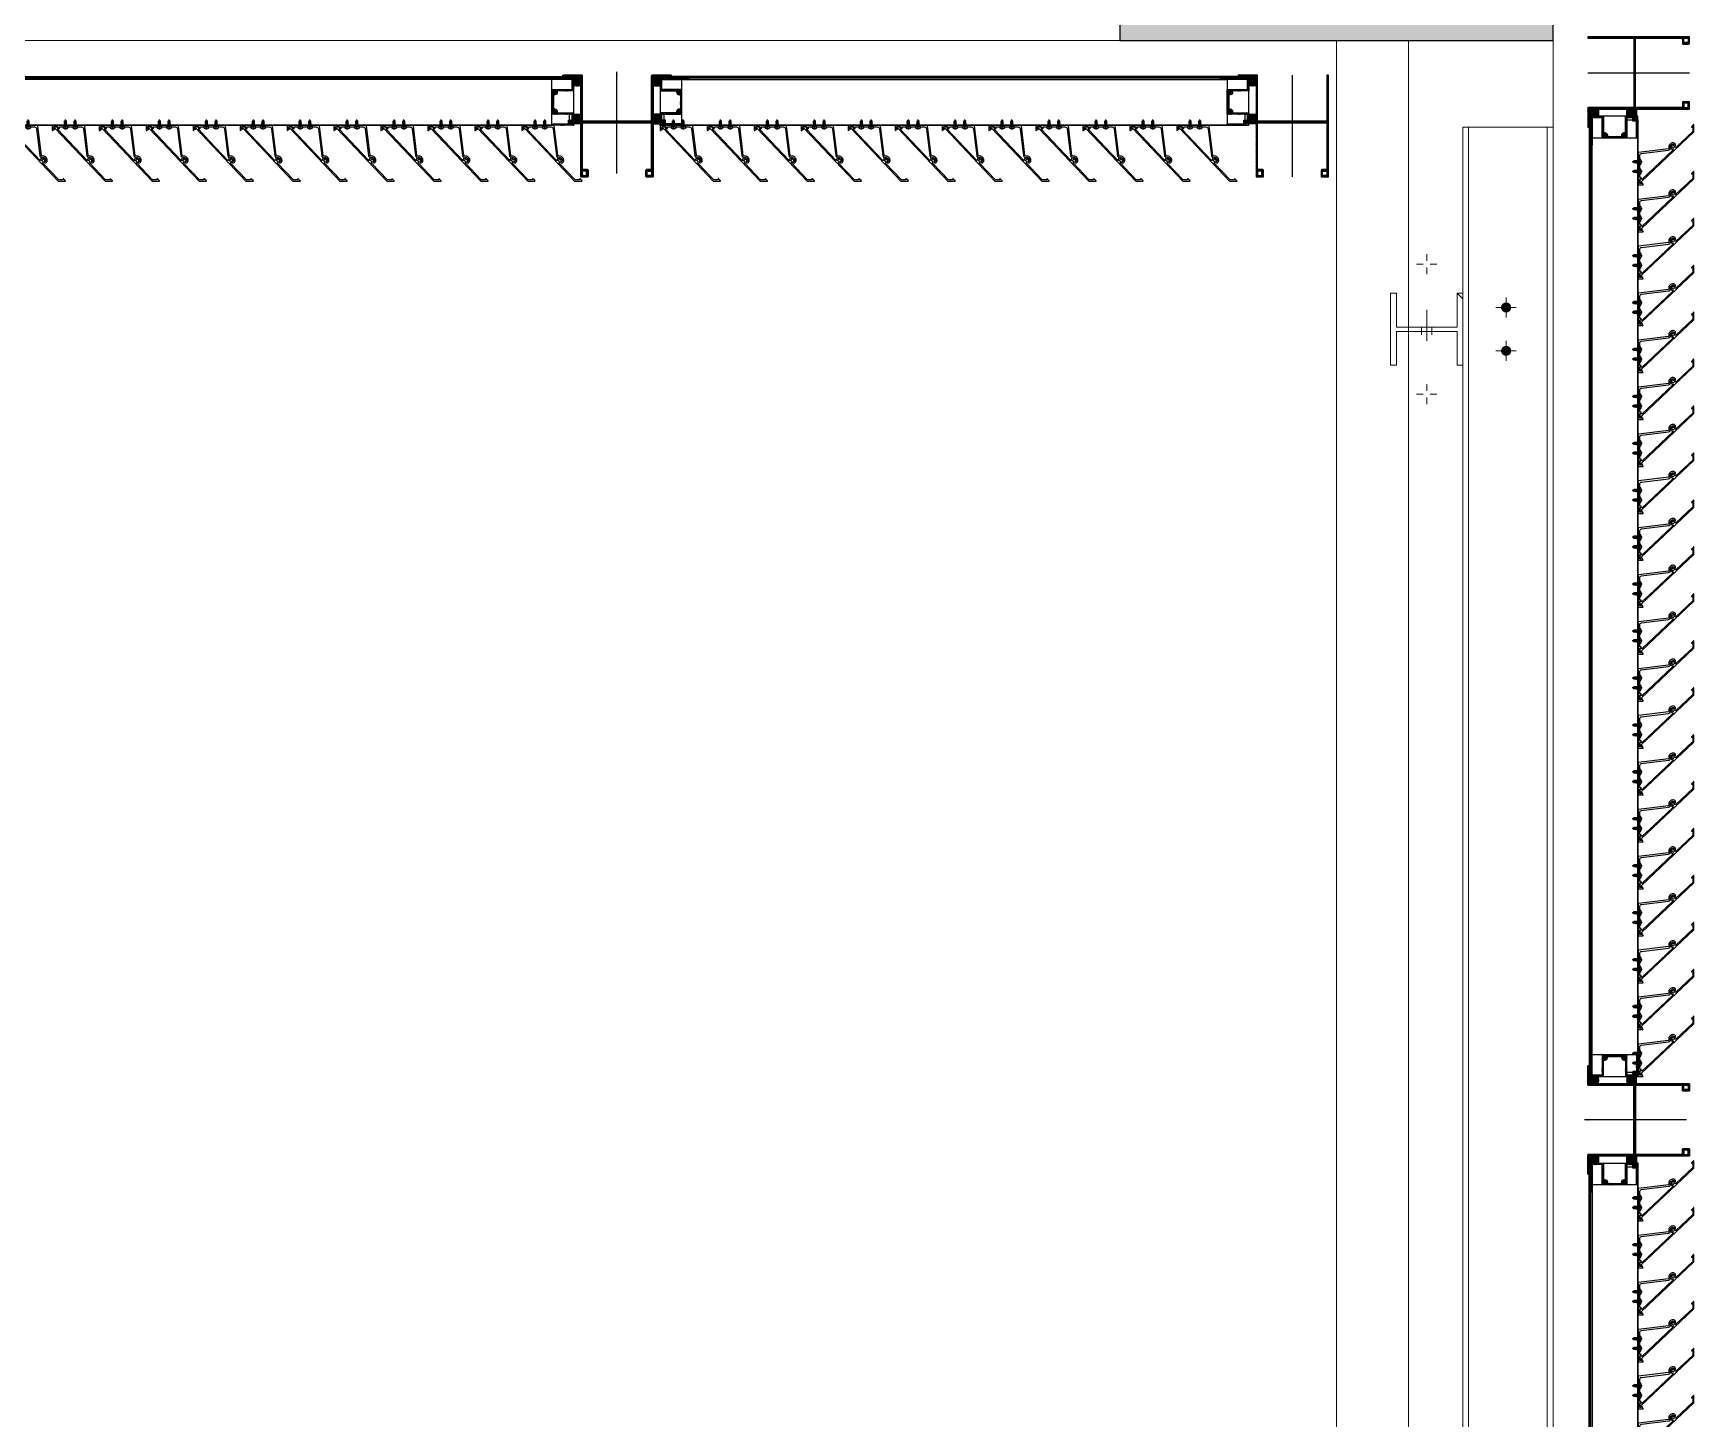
# Model space of a CAD drawing. Header units: millimetres. Extents: x -153298 to 620751, y -313239 to 250031.
# Drawn here: x 56379 to 58678, y 169721 to 171640 of the extents above; entities that cross this region are included whole.
import ezdxf

# ---------------------------------------------------------------- set-up
doc = ezdxf.new("R2010")
doc.units = ezdxf.units.MM
for name, pattern in [('CENTER', [2, 1.25, -0.25, 0.25, -0.25]), ('XKITLINE00', [0]), ('XKITLINE02', [4, 2, -2])]:
    doc.linetypes.add(name, pattern=pattern)
for name, color, linetype in [('000 - CONCRETE_COL_HATCH_', 251, 'Continuous'), ('000 - EXISTING_COLUMN_CUT_COLOR_5', 5, 'Continuous'), ('000 - EXISTING_CONCRETE_MAIN_COLOR_1', 1, 'Continuous'), ('000 - EXISTING_STEEL-STRUCTURE_MAIN_COLOR_1', 1, 'Continuous'), ('000 - EXISTING_STEEL-STRUCTURE_MAIN_COLOR_2', 2, 'Continuous'), ('010 - ASPG_ACCESSORIES_MAIN_COLOR_1', 1, 'Continuous'), ('010 - ASPG_EXTR_MAIN_COLOR_2', 2, 'Continuous'), ('010 - ASPG_FASTERN_MAIN_COLOR_1', 1, 'Continuous'), ('010 - ASPG_FASTERN_SUB_COLOR_1', 2, 'Continuous'), ('010 - ASPG_FASTERN_SYMBOL_', 251, 'Continuous'), ('010 - ASPG_FRAMING_CUT_COLOR_4', 4, 'Continuous'), ('010 - ASPG_FRAMING_DEF_SUB', 250, 'Continuous'), ('010 - ASPG_FRAMING_HATCH_', 251, 'Continuous'), ('010 - ASPG_FRAMING_MAIN_COLOR_2', 2, 'Continuous'), ('010 - ASPG_FRAMING_SUB_COLOR_2', 2, 'Continuous'), ('010 - ASPG_FRAMING_WIPEOUT_', 250, 'Continuous'), ('BOLT & SCREW', 251, 'Continuous')]:
    doc.layers.add(name, color=color, linetype=linetype)
doc.layers.add('010 - ASPG_EXTR_DEF_SUB', color=250, linetype='Continuous', plot=False)
doc.layers.add('010 - ASPG_FASTERN_DEF_SUB', color=250, linetype='Continuous', plot=False)
for name, color, linetype, lineweight in [('12-GRID', 1, 'CENTER', 13), ('Part', 2, 'Continuous', 0), ('SCREW', 8, 'Continuous', 5)]:
    doc.layers.add(name, color=color, linetype=linetype, lineweight=lineweight)
pattern_1 = [(270, (1257419.24324, -520041.6224), (0.65495992507, -1.1344238721), [0.7562825814, -1.5125651628]), (30, (1257419.24324, -520041.6224), (0.65495992936, 1.1344238696), [0.7562825814, -1.5125651628]), (330, (1257419.24324, -520041.6224), (1.30991985442, -2.48e-09), [-1.5125651628, 0.7562825814])]
pattern_2 = [(315, (1257419.4929, -520021.6224), (1.3369313545, 1.3369313545), []), (45, (1257419.4929, -520021.6224), (-1.3369313545, 1.3369313545), [])]
pattern_3 = [(270, (1257419.4425, -520043.9224), (0.65495992507, -1.1344238721), [0.7562825814, -1.5125651628]), (30, (1257419.4425, -520043.9224), (0.65495992936, 1.1344238696), [0.7562825814, -1.5125651628]), (330, (1257419.4425, -520043.9224), (1.30991985442, -2.48e-09), [-1.5125651628, 0.7562825814])]
pattern_4 = [(315, (1257419.1929, -520023.9224), (1.3369313545, 1.3369313545), []), (45, (1257419.1929, -520023.9224), (-1.3369313545, 1.3369313545), [])]

# ---------------------------------------------------------------- blocks, each defined once
blk = doc.blocks.new('*A202201')
at = {"layer": '000 - EXISTING_STEEL-STRUCTURE_MAIN_COLOR_1', "linetype": 'XKITLINE00', "lineweight": 0}
for p in [(659.5984, 160.276537), (659.5344, 160.340537)]:
    blk.add_line(p, (659.5344, 160.340537), dxfattribs=at)
blk = doc.blocks.new('*A21002030')
at = {"layer": '000 - EXISTING_STEEL-STRUCTURE_MAIN_COLOR_2', "linetype": 'XKITLINE00', "lineweight": 0}
for p, q in [((660.5984, 162.180537), (659.5984, 162.180537)), ((659.5984, 162.180537), (659.5984, 160.340537)), ((659.6624, 140.340539), (659.6624, 162.180537)), ((660.5344, 140.340539), (660.5344, 162.180537)), ((660.5984, 140.340539), (660.5984, 162.180537)), ((659.5984, 142.980531), (659.5984, 159.540537)), ((659.5984, 140.340539), (659.5984, 142.180531)), ((659.5984, 140.340539), (660.5984, 140.340539))]:
    blk.add_line(p, q, dxfattribs=at)
blk = doc.blocks.new('*A21022032')
at = {"layer": '000 - EXISTING_STEEL-STRUCTURE_MAIN_COLOR_1', "linetype": 'XKITLINE00', "lineweight": 0}
for p, q in [((658.8624, 160.340537), (658.7984, 160.340537)), ((658.7984, 160.340537), (658.7984, 159.540537)), ((658.8624, 159.964537), (658.8624, 160.340537)), ((659.5984, 160.340537), (659.5344, 160.340537)), ((659.5344, 160.340537), (659.5344, 159.964537)), ((659.5984, 159.540537), (659.5984, 160.340537)), ((659.5344, 159.964537), (658.8624, 159.964537)), ((658.8624, 159.540537), (658.8624, 159.916537)), ((658.8624, 159.916537), (659.5344, 159.916537)), ((659.5344, 159.916537), (659.5344, 159.540537)), ((658.7984, 159.540537), (658.8624, 159.540537)), ((659.5344, 159.540537), (659.5984, 159.540537))]:
    blk.add_line(p, q, dxfattribs=at)
blk = doc.blocks.new('*A21122042')
at = {"layer": 'Part', "linetype": 'XKITLINE00', "lineweight": 0}
blk.add_line((657.598427, 140.179979), (657.598427, 163.139977), dxfattribs=at)
blk = doc.blocks.new('*A21342054')
at = {"layer": '000 - EXISTING_CONCRETE_MAIN_COLOR_1', "linetype": 'XKITLINE00', "lineweight": 0}
for p, q in [((617.608003, 163.139977), (655.198427, 163.139977)), ((658.398427, 140.179979), (658.398427, 163.139977)), ((659.998427, 162.180537), (659.998427, 163.139977))]:
    blk.add_line(p, q, dxfattribs=at)
blk = doc.blocks.new('*A21362056')
at = {"layer": '000 - EXISTING_CONCRETE_MAIN_COLOR_1', "linetype": 'XKITLINE00', "lineweight": 0}
blk.add_line((657.598427, 140.179978), (657.598427, 163.139977), dxfattribs=at)
blk = doc.blocks.new('*A21772097')
at = {"layer": '000 - EXISTING_STEEL-STRUCTURE_MAIN_COLOR_1', "linetype": 'XKITLINE00', "lineweight": 0}
for p, q in [((659.1984, 160.772537), (659.1984, 160.697945)), ((659.0864, 160.660537), (659.160992, 160.660537)), ((659.1984, 160.548537), (659.1984, 160.623129)), ((659.3104, 160.660537), (659.235808, 160.660537)), ((659.1984, 159.332537), (659.1984, 159.257945)), ((659.0864, 159.220537), (659.160992, 159.220537)), ((659.1984, 159.108537), (659.1984, 159.183129)), ((659.3104, 159.220537), (659.235808, 159.220537))]:
    blk.add_line(p, q, dxfattribs=at)
blk = doc.blocks.new('*A21782098')
at = {"layer": '000 - EXISTING_STEEL-STRUCTURE_MAIN_COLOR_1'}
for points in [[(660.089, 160.235), (660.1, 160.232), (660.11, 160.227), (660.118, 160.22), (660.125, 160.212), (660.13, 160.202), (660.133, 160.191), (660.134, 160.181), (660.133, 160.17), (660.13, 160.159), (660.125, 160.149), (660.118, 160.141), (660.11, 160.134), (660.1, 160.129), (660.089, 160.126), (660.078, 160.125), (660.067, 160.126), (660.057, 160.129), (660.047, 160.134), (660.039, 160.141), (660.032, 160.149), (660.027, 160.159), (660.023, 160.17), (660.022, 160.181), (660.023, 160.191), (660.027, 160.202), (660.032, 160.212), (660.039, 160.22), (660.047, 160.227), (660.057, 160.232), (660.067, 160.235), (660.078, 160.237)], [(660.089, 159.755), (660.1, 159.752), (660.11, 159.747), (660.118, 159.74), (660.125, 159.732), (660.13, 159.722), (660.133, 159.711), (660.134, 159.701), (660.133, 159.69), (660.13, 159.679), (660.125, 159.669), (660.118, 159.661), (660.11, 159.654), (660.1, 159.649), (660.089, 159.646), (660.078, 159.645), (660.067, 159.646), (660.057, 159.649), (660.047, 159.654), (660.039, 159.661), (660.032, 159.669), (660.027, 159.679), (660.023, 159.69), (660.022, 159.701), (660.023, 159.711), (660.027, 159.722), (660.032, 159.732), (660.039, 159.74), (660.047, 159.747), (660.057, 159.752), (660.067, 159.755), (660.078, 159.757)]]:
    blk.add_hatch(color=256, dxfattribs=at).paths.add_polyline_path(points, flags=17)
at = {"layer": '000 - EXISTING_STEEL-STRUCTURE_MAIN_COLOR_1', "linetype": 'XKITLINE00', "lineweight": 0}
for p, q in [((660.078, 160.293), (660.078, 160.069)), ((659.966, 160.181), (660.19, 160.181)), ((659.966, 159.701), (660.19, 159.701)), ((660.078, 159.813), (660.078, 159.589))]:
    blk.add_line(p, q, dxfattribs=at)
blk = doc.blocks.new('*A21792099')
at = {"layer": '000 - EXISTING_STEEL-STRUCTURE_MAIN_COLOR_1', "linetype": 'XKITLINE02', "lineweight": 0}
for p, q in [((659.198373, 159.813177), (659.198373, 160.156537)), ((659.142373, 159.916537), (659.142373, 159.964537)), ((659.142373, 159.876537), (659.142373, 159.916537)), ((659.254373, 159.916537), (659.254373, 159.964537)), ((659.254373, 159.876537), (659.254373, 159.916537))]:
    blk.add_line(p, q, dxfattribs=at)
blk = doc.blocks.new('*A25222442')
at = {"layer": '000 - EXISTING_STEEL-STRUCTURE_MAIN_COLOR_1', "linetype": 'XKITLINE00', "lineweight": 0}
for p, q in [((659.1984, 160.772537), (659.1984, 160.697945)), ((659.0864, 160.660537), (659.160992, 160.660537)), ((659.1984, 160.548537), (659.1984, 160.623129)), ((659.3104, 160.660537), (659.235808, 160.660537)), ((659.1984, 159.332537), (659.1984, 159.257945)), ((659.0864, 159.220537), (659.160992, 159.220537)), ((659.1984, 159.108537), (659.1984, 159.183129)), ((659.3104, 159.220537), (659.235808, 159.220537))]:
    blk.add_line(p, q, dxfattribs=at)
blk = doc.blocks.new('*A25232443')
at = {"layer": '000 - EXISTING_STEEL-STRUCTURE_MAIN_COLOR_1', "linetype": 'XKITLINE00', "lineweight": 0}
for p, q in [((660.0784, 160.292537), (660.0784, 160.217945)), ((659.9664, 160.180537), (660.040992, 160.180537)), ((660.0784, 160.068537), (660.0784, 160.143129)), ((660.1904, 160.180537), (660.115808, 160.180537)), ((659.9664, 159.700537), (660.040992, 159.700537)), ((660.0784, 159.812537), (660.0784, 159.737945)), ((660.0784, 159.588537), (660.0784, 159.663129)), ((660.1904, 159.700537), (660.115808, 159.700537))]:
    blk.add_line(p, q, dxfattribs=at)
blk = doc.blocks.new('*A25242444')
at = {"layer": '000 - EXISTING_STEEL-STRUCTURE_MAIN_COLOR_1', "linetype": 'XKITLINE02', "lineweight": 0}
for p, q in [((659.198426, 159.813177), (659.198426, 160.156537)), ((659.142426, 159.916537), (659.142426, 159.964537)), ((659.142426, 159.876537), (659.142426, 159.916537)), ((659.254426, 159.916537), (659.254426, 159.964537)), ((659.254426, 159.876537), (659.254426, 159.916537))]:
    blk.add_line(p, q, dxfattribs=at)
blk = doc.blocks.new('*U4813')
at = {"layer": '000 - CONCRETE_COL_HATCH_'}
h = blk.add_hatch(dxfattribs=at)
h.set_pattern_fill('AR-CONC', color=256, scale=0.5)
h.set_pattern_definition([(50, (-3e-21, 3e-21), (3.5863, -0.31376), [0.375, -4.125]), (355, (-3e-21, 3e-21), (-0.693757, 3.76096), [0.3, -3.3]), (100.4514, (0.299, -0.026), (2.892544, 3.4472), [0.3187, -3.50571]), (46.1842, (-3e-21, 1), (5.336207, -0.827596), [0.5625, -6.1875]), (96.6356, (0.4447, 0.931), (4.67331, 4.87059), [0.47805, -5.25857]), (351.1842, (-3e-21, 1), (4.67331, 4.87059), [0.45, -4.95]), (21, (0.5, 0.75), (2.984535, -2.013094), [0.375, -4.125]), (326, (0.5, 0.75), (1.216577, 3.62575), [0.3, -3.3]), (71.4514, (0.7487, 0.5822), (4.201112, 1.612656), [0.3187, -3.50571]), (37.5, (-3e-21, 3e-21), (0.0607993, 1.6644693), [0, -3.26, 0, -3.35, 0, -3.3125]), (7.5, (-3e-21, 3e-21), (1.315348, 1.972059), [0, -1.91, 0, -3.185, 0, -1.2625]), (327.5, (-1.115, 3e-21), (2.669112, -0.1127744), [0, -1.25, 0, -3.9, 0, -5.175]), (317.5, (-1.615, 3e-21), (2.915931, 0.500525), [0, -1.625, 0, -2.59, 0, -3.675])])
h.paths.add_polyline_path([(-300, -150), (300, -150), (300, 150), (-300, 150)])
blk.add_point((0, 0))
at = {"layer": '000 - EXISTING_COLUMN_CUT_COLOR_5'}
blk.add_lwpolyline([(-300, -150), (300, -150), (300, 150), (-300, 150)], close=True, dxfattribs=at)
blk = doc.blocks.new('W-1-PP19-ST-ENT1-1_20260610-023014_UPPF_ST')
at = {"color": 6}
blk.add_blockref('*U4813', (25950, 3978), dxfattribs=at)
at = {"lineweight": 0, "xscale": 125, "yscale": 125, "zscale": 125}
blk.add_blockref('*A21122042', (-56249.8, -16564.5), dxfattribs=at)
at = {"layer": '000 - EXISTING_CONCRETE_MAIN_COLOR_1', "lineweight": 0, "xscale": 125, "yscale": 125, "zscale": 125}
for name in ['*A21342054', '*A21362056']:
    blk.add_blockref(name, (-56249.8, -16564.5), dxfattribs=at)
at = {"layer": '000 - EXISTING_STEEL-STRUCTURE_MAIN_COLOR_1', "lineweight": 0, "xscale": 125, "yscale": 125, "zscale": 125}
for name in ['*A21772097', '*A25222442', '*A21022032', '*A202201', '*A21782098', '*A25232443', '*A21792099', '*A25242444']:
    blk.add_blockref(name, (-56324.8, -16564.5), dxfattribs=at)
at = {"layer": '000 - EXISTING_STEEL-STRUCTURE_MAIN_COLOR_2', "lineweight": 0, "xscale": 125, "yscale": 125, "zscale": 125}
blk.add_blockref('*A21002030', (-56324.8, -16564.5), dxfattribs=at)
blk = doc.blocks.new('*U6143')
at = {"layer": '12-GRID', "color": 8, "linetype": 'CENTER'}
for p, q in [((0, -6.2), (0, 2.2)), ((-4.2, -2), (4.2, -2))]:
    blk.add_line(p, q, dxfattribs=at)
at = {"layer": 'BOLT & SCREW'}
for p, q in [((-0.6, -1.8), (-1.8, -1.6)), ((-0.6, -2.2), (-1.8, -2.4)), ((-0.5, -1.8), (-0.9, -1.6)), ((-0.5, -2.2), (-0.9, -2.4)), ((-0.2, -1.4), (-0.4, -0.2)), ((-0.2, -1.5), (-0.4, -1.1)), ((-0.2, -2.5), (-0.4, -2.9)), ((-0.2, -2.6), (-0.4, -3.8)), ((0.2, -1.4), (0.4, -0.2)), ((0.2, -1.5), (0.4, -1.1)), ((0.4, -2.9), (0.2, -2.5)), ((0.2, -2.6), (0.4, -3.8)), ((0.5, -1.8), (0.9, -1.6)), ((0.5, -2.2), (0.9, -2.4)), ((0.6, -1.8), (1.8, -1.6)), ((0.6, -2.2), (1.8, -2.4))]:
    blk.add_line(p, q, dxfattribs=at)
for points in [[(-1.8, -1.6), (-0.9, -1.6, 0.414214), (-0.4, -1.1), (-0.4, -0.2), (0.4, -0.2), (0.4, -1.1, 0.414214), (0.9, -1.6), (1.8, -1.6), (1.8, -2.4), (0.9, -2.4, 0.414214), (0.4, -2.9), (0.4, -3.8), (-0.4, -3.8), (-0.4, -2.9, 0.414214), (-0.9, -2.4), (-1.8, -2.4)], [(0.2, -2.5, -0.414214), (0.5, -2.2), (0.6, -2.2), (0.6, -1.8), (0.5, -1.8, -0.414214), (0.2, -1.5), (0.2, -1.4), (-0.2, -1.4), (-0.2, -1.5, -0.414214), (-0.5, -1.8), (-0.6, -1.8), (-0.6, -2.2), (-0.5, -2.2, -0.414214), (-0.2, -2.5), (-0.2, -2.6), (0.2, -2.6)]]:
    blk.add_lwpolyline(points, format="xyb", close=True, dxfattribs=at)
blk.add_circle((0, -2), 3.5, dxfattribs=at)
blk = doc.blocks.new('000_ASPG_TYP_FILES_20260218-010703_FRAME_EXTR_')
at = {"layer": '010 - ASPG_FRAMING_HATCH_'}
h = blk.add_hatch(dxfattribs=at)
h.set_pattern_fill('ANSI32', color=256, scale=0.1, angle=180)
edge = h.paths.add_edge_path()
edge.add_line((2, 16), (2, 2))
edge.add_line((2, 2), (39.7, 2))
edge.add_arc((39.7, 1.7), 0.3, 0, 90, ccw=False)
edge.add_line((40, 1.7), (40, 0.3))
edge.add_arc((39.7, 0.3), 0.3, -90, 0, ccw=False)
edge.add_line((39.7, 0), (0.3, 0))
edge.add_arc((0.3, 0.3), 0.3, 180, 270, ccw=False)
edge.add_line((0, 0.3), (0, 17.7))
edge.add_arc((0.3, 17.7), 0.3, 90, 180, ccw=False)
edge.add_line((0.3, 18), (22.6, 18))
edge.add_arc((22.6, 18.5), 0.5, 270, 380.2095)
edge.add_arc((26.2, 19.8), 3.35, 182.0638, 200.2095, ccw=False)
edge.add_arc((23.6, 19.7), 0.76, 2.0638, 182.0638, ccw=False)
edge.add_arc((26.2, 19.8), 1.83, 182.0638, 447.9362)
edge.add_arc((26.3, 22.4), 0.76, 87.9362, 267.9362, ccw=False)
edge.add_arc((26.2, 19.8), 3.35, 69.7905, 87.9362, ccw=False)
edge.add_arc((27.5, 23.4), 0.5, 249.7905, 360)
edge.add_line((28, 23.4), (28, 26.7))
edge.add_line((28, 26.7), (28.5, 27.2))
edge.add_line((28.5, 27.2), (28, 27.7))
edge.add_line((28, 27.7), (28, 38.6))
edge.add_line((28, 38.6), (28.5, 39.1))
edge.add_line((28.5, 39.1), (28, 39.6))
edge.add_line((28, 39.6), (28, 42.9))
edge.add_arc((27.5, 42.9), 0.5, 0, 110.2095)
edge.add_arc((26.2, 46.5), 3.35, 272.0638, 290.2095, ccw=False)
edge.add_arc((26.3, 43.9), 0.76, 92.0638, 272.0638, ccw=False)
edge.add_arc((26.2, 46.5), 1.83, 272.0638, 537.9362)
edge.add_arc((23.6, 46.6), 0.76, 177.9362, 357.9362, ccw=False)
edge.add_arc((26.2, 46.5), 3.35, 159.7905, 177.9362, ccw=False)
edge.add_arc((22.6, 47.8), 0.5, 339.7905, 450)
edge.add_line((22.6, 48.3), (0.3, 48.3))
edge.add_arc((0.3, 48.6), 0.3, 180, 270, ccw=False)
edge.add_line((0, 48.6), (0, 60))
edge.add_arc((0.3, 60), 0.3, 90, 180, ccw=False)
edge.add_line((0.3, 60.3), (5, 60.3))
edge.add_line((5, 60.3), (5, 65))
edge.add_arc((5.3, 65), 0.3, 90, 180, ccw=False)
edge.add_line((5.3, 65.3), (30, 65.3))
edge.add_line((30, 65.3), (30, 63.6))
edge.add_arc((29.7, 63.6), 0.3, -90, 0, ccw=False)
edge.add_line((29.7, 63.3), (7.3, 63.3))
edge.add_arc((7.3, 63), 0.3, 90, 180)
edge.add_line((7, 63), (7, 58.3))
edge.add_line((7, 58.3), (2.3, 58.3))
edge.add_arc((2.3, 58), 0.3, 90, 180)
edge.add_line((2, 58), (2, 50.6))
edge.add_arc((2.3, 50.6), 0.3, 180, 270)
edge.add_line((2.3, 50.3), (29.7, 50.3))
edge.add_arc((29.7, 50), 0.3, 0, 90, ccw=False)
edge.add_line((30, 50), (30, 26.7))
edge.add_line((30, 26.7), (30, 16.3))
edge.add_arc((29.7, 16.3), 0.3, -90, 0, ccw=False)
edge.add_line((29.7, 16), (2, 16))
at = {"layer": '010 - ASPG_FRAMING_CUT_COLOR_4'}
blk.add_lwpolyline([(2, 16), (2, 2), (39.7, 2, -0.414214), (40, 1.7), (40, 0.3, -0.414214), (39.7, 0), (0.3, 0, -0.414214), (0, 0.3), (0, 17.7, -0.414214), (0.3, 18), (22.6, 18, 0.52173), (23, 18.7, -0.079342), (22.8, 19.7, -1), (24.3, 19.8, 2.296346), (26.2, 21.7, -1), (26.3, 23.2, -0.079342), (27.3, 23, 0.52173), (28, 23.4), (28, 26.7), (28.5, 27.2), (28, 27.7), (28, 38.6), (28.5, 39.1), (28, 39.6), (28, 42.9, 0.52173), (27.3, 43.3, -0.079342), (26.3, 43.1, -1), (26.2, 44.6, 2.296346), (24.3, 46.5, -1), (22.8, 46.6, -0.079342), (23, 47.6, 0.52173), (22.6, 48.3), (0.3, 48.3, -0.414214), (0, 48.6), (0, 60, -0.414214), (0.3, 60.3), (5, 60.3), (5, 65, -0.414214), (5.3, 65.3), (30, 65.3), (30, 63.6, -0.414214), (29.7, 63.3), (7.3, 63.3, 0.414214), (7, 63), (7, 58.3), (2.3, 58.3, 0.414214), (2, 58), (2, 50.6, 0.414214), (2.3, 50.3), (29.7, 50.3, -0.414214), (30, 50), (30, 26.7), (30, 16.3, -0.414214), (29.7, 16)], format="xyb", close=True, dxfattribs=at)
for p in [(26.2, 48.5), (26.2, 21.8)]:
    blk.add_blockref('*U6143', p)
blk = doc.blocks.new('*U6144')
at = {"layer": '010 - ASPG_FRAMING_HATCH_', "transparency": 33554585}
h = blk.add_hatch(dxfattribs=at)
h.set_pattern_fill('ANSI32', color=256, scale=0.25)
edge = h.paths.add_edge_path()
edge.add_line((2, -50), (2, -75))
edge.add_line((2, -75), (0, -75))
edge.add_line((0, -75), (0, -49))
edge.add_arc((1, -49), 1, 90, 180, ccw=False)
edge.add_line((1, -48), (63, -48))
edge.add_arc((63, -47), 1, 270, 360)
edge.add_line((64, -47), (64, 47))
edge.add_arc((63, 47), 1, 0, 90)
edge.add_line((63, 48), (1, 48))
edge.add_arc((1, 49), 1, 180, 270, ccw=False)
edge.add_line((0, 49), (0, 75))
edge.add_line((0, 75), (2, 75))
edge.add_line((2, 75), (2, 50))
edge.add_line((2, 50), (141, 50))
edge.add_line((141, 50), (141, 41))
edge.add_arc((140, 41), 1, 270, 360, ccw=False)
edge.add_line((140, 40), (132, 40))
edge.add_arc((132, 41), 1, 180, 270, ccw=False)
edge.add_line((131, 41), (131, 47))
edge.add_arc((130, 47), 1, 0, 90)
edge.add_line((130, 48), (67, 48))
edge.add_arc((67, 47), 1, 90, 180)
edge.add_line((66, 47), (66, -47))
edge.add_arc((67, -47), 1, 180, 270)
edge.add_line((67, -48), (130, -48))
edge.add_arc((130, -47), 1, 270, 360)
edge.add_line((131, -47), (131, -41))
edge.add_arc((132, -41), 1, 90, 180, ccw=False)
edge.add_line((132, -40), (140, -40))
edge.add_arc((140, -41), 1, 0, 90, ccw=False)
edge.add_line((141, -41), (141, -50))
edge.add_line((141, -50), (2, -50))
h.paths.add_polyline_path([(139, 48), (139, 42), (133, 42), (133, 48)], flags=16)
h.paths.add_polyline_path([(139, -48), (139, -42), (133, -42), (133, -48)], flags=16)
at = {"layer": '010 - ASPG_FRAMING_HATCH_'}
h = blk.add_hatch(dxfattribs=at)
h.set_pattern_fill('ANSI37', color=256, scale=0.595498, angle=-90)
h.set_pattern_definition(pattern_4)
edge = h.paths.add_edge_path()
edge.add_ellipse((11.5, 55), major_axis=(0, -5), ratio=0.644482, start_angle=180, end_angle=360, ccw=False)
edge.add_line((11.5, 60), (2, 60))
edge.add_arc((-7.9, 55), 11.1, -26.7963, 26.7963, ccw=False)
edge.add_line((2, 50), (11.5, 50))
h = blk.add_hatch(dxfattribs=at)
h.set_pattern_fill('HONEY', color=256, scale=0.238199, angle=-90)
h.set_pattern_definition(pattern_3)
edge = h.paths.add_edge_path()
edge.add_ellipse((11.8, 55), major_axis=(0, -5), ratio=0.644482, start_angle=0, end_angle=360, ccw=False)
h = blk.add_hatch(dxfattribs=at)
h.set_pattern_fill('HONEY', color=256, scale=0.238199, angle=-90)
h.set_pattern_definition(pattern_1)
edge = h.paths.add_edge_path()
edge.add_ellipse((57.5, 55), major_axis=(0, -5), ratio=0.644482, start_angle=0, end_angle=360)
h = blk.add_hatch(dxfattribs=at)
h.set_pattern_fill('ANSI37', color=256, scale=0.595498, angle=-90)
h.set_pattern_definition(pattern_2)
edge = h.paths.add_edge_path()
edge.add_ellipse((57.8, 55), major_axis=(0, -5), ratio=0.644482, start_angle=0, end_angle=180)
edge.add_line((57.8, 60), (62, 60))
edge.add_arc((62, 60.3), 0.3, -90, 0)
edge.add_line((62.3, 60.3), (62.3, 61))
edge.add_line((62.3, 61), (61.8, 61.5))
edge.add_line((61.8, 61.5), (62.3, 62))
edge.add_line((62.3, 62), (61.8, 62.5))
edge.add_line((61.8, 62.5), (62.3, 63))
edge.add_line((62.3, 63), (61.8, 63.5))
edge.add_line((61.8, 63.5), (62.3, 64))
edge.add_line((62.3, 64), (62.3, 65))
edge.add_line((62.3, 65), (63.3, 65))
edge.add_line((63.3, 65), (63.8, 65.5))
edge.add_line((63.8, 65.5), (64.3, 65))
edge.add_line((64.3, 65), (64.8, 65.5))
edge.add_line((64.8, 65.5), (65.3, 65))
edge.add_line((65.3, 65), (65.8, 65.5))
edge.add_line((65.8, 65.5), (66.3, 65))
edge.add_line((66.3, 65), (67, 65))
edge.add_arc((67, 65.3), 0.3, -90, 0)
edge.add_line((67.3, 65.3), (67.3, 60))
edge.add_arc((77.2, 55), 11.1, 153.2037, 206.7963)
edge.add_line((67.3, 50), (57.8, 50))
h = blk.add_hatch(dxfattribs=at)
h.set_pattern_fill('ANSI37', color=256, scale=0.595498, angle=-90)
h.set_pattern_definition(pattern_4)
edge = h.paths.add_edge_path()
edge.add_ellipse((11.5, -55), major_axis=(0, 5), ratio=0.644482, start_angle=0, end_angle=180)
edge.add_line((11.5, -60), (2, -60))
edge.add_arc((-7.9, -55), 11.1, 333.2037, 386.7963)
edge.add_line((2, -50), (11.5, -50))
h = blk.add_hatch(dxfattribs=at)
h.set_pattern_fill('HONEY', color=256, scale=0.238199, angle=-90)
h.set_pattern_definition(pattern_3)
edge = h.paths.add_edge_path()
edge.add_ellipse((11.8, -55), major_axis=(0, 5), ratio=0.644482, start_angle=0, end_angle=360)
h = blk.add_hatch(dxfattribs=at)
h.set_pattern_fill('HONEY', color=256, scale=0.238199, angle=-90)
h.set_pattern_definition(pattern_1)
edge = h.paths.add_edge_path()
edge.add_ellipse((57.5, -55), major_axis=(0, 5), ratio=0.644482, start_angle=0, end_angle=360, ccw=False)
h = blk.add_hatch(dxfattribs=at)
h.set_pattern_fill('ANSI37', color=256, scale=0.595498, angle=-90)
h.set_pattern_definition(pattern_2)
edge = h.paths.add_edge_path()
edge.add_ellipse((57.8, -55), major_axis=(0, 5), ratio=0.644482, start_angle=180, end_angle=360, ccw=False)
edge.add_line((57.8, -60), (62, -60))
edge.add_arc((62, -60.3), 0.3, 360, 450, ccw=False)
edge.add_line((62.3, -60.3), (62.3, -61))
edge.add_line((62.3, -61), (61.8, -61.5))
edge.add_line((61.8, -61.5), (62.3, -62))
edge.add_line((62.3, -62), (61.8, -62.5))
edge.add_line((61.8, -62.5), (62.3, -63))
edge.add_line((62.3, -63), (61.8, -63.5))
edge.add_line((61.8, -63.5), (62.3, -64))
edge.add_line((62.3, -64), (62.3, -65))
edge.add_line((62.3, -65), (63.3, -65))
edge.add_line((63.3, -65), (63.8, -65.5))
edge.add_line((63.8, -65.5), (64.3, -65))
edge.add_line((64.3, -65), (64.8, -65.5))
edge.add_line((64.8, -65.5), (65.3, -65))
edge.add_line((65.3, -65), (65.8, -65.5))
edge.add_line((65.8, -65.5), (66.3, -65))
edge.add_line((66.3, -65), (67, -65))
edge.add_arc((67, -65.3), 0.3, 360, 450, ccw=False)
edge.add_line((67.3, -65.3), (67.3, -60))
edge.add_arc((77.2, -55), 11.1, 153.2037, 206.7963, ccw=False)
edge.add_line((67.3, -50), (57.8, -50))
at = {"layer": '010 - ASPG_FASTERN_DEF_SUB'}
blk.add_point((0, 0), dxfattribs=at)
at = {"layer": '010 - ASPG_FRAMING_CUT_COLOR_4'}
blk.add_lwpolyline([(2, -50), (2, -75), (0, -75), (0, -49, -0.414214), (1, -48), (63, -48, 0.414214), (64, -47), (64, 47, 0.414214), (63, 48), (1, 48, -0.414214), (0, 49), (0, 75), (2, 75), (2, 50), (141, 50), (141, 41, -0.414214), (140, 40), (132, 40, -0.414214), (131, 41), (131, 47, 0.414214), (130, 48), (67, 48, 0.414214), (66, 47), (66, -47, 0.414214), (67, -48), (130, -48, 0.414214), (131, -47), (131, -41, -0.414214), (132, -40), (140, -40, -0.414214), (141, -41), (141, -50)], format="xyb", close=True, dxfattribs=at)
for points in [[(139, 48), (139, 42), (133, 42), (133, 48)], [(139, -48), (139, -42), (133, -42), (133, -48)]]:
    blk.add_lwpolyline(points, close=True, dxfattribs=at)
at = {"layer": '010 - ASPG_FRAMING_DEF_SUB', "transparency": 33554508}
blk.add_line((136.5, 0), (-4.5, 0), dxfattribs=at)
at = {"layer": '010 - ASPG_FRAMING_DEF_SUB', "transparency": 33554457}
for points in [[(2, 50), (15, 50), (15, 60), (2, 60)], [(54.3, 50), (67.3, 50), (67.3, 65.5), (54.3, 65.5)], [(2, -50), (15, -50), (15, -60), (2, -60)], [(54.3, -50), (67.3, -50), (67.3, -65.5), (54.3, -65.5)]]:
    blk.add_lwpolyline(points, close=True, dxfattribs=at)
at = {"layer": '010 - ASPG_FRAMING_SUB_COLOR_2'}
for points in [[(11.8, 50), (2, 50, 0.238199), (2, 60), (11.8, 60)], [(57.5, 50), (67.3, 50, -0.238199), (67.3, 60), (67.3, 65.3, -0.414214), (67, 65), (66.3, 65), (65.8, 65.5), (65.3, 65), (64.8, 65.5), (64.3, 65), (63.8, 65.5), (63.3, 65), (62.3, 65), (62.3, 64), (61.8, 63.5), (62.3, 63), (61.8, 62.5), (62.3, 62), (61.8, 61.5), (62.3, 61), (62.3, 60.3, -0.414214), (62, 60), (57.5, 60)], [(11.8, -50), (2, -50, -0.238199), (2, -60), (11.8, -60)], [(57.5, -50), (67.3, -50, 0.238199), (67.3, -60), (67.3, -65.3, 0.414214), (67, -65), (66.3, -65), (65.8, -65.5), (65.3, -65), (64.8, -65.5), (64.3, -65), (63.8, -65.5), (63.3, -65), (62.3, -65), (62.3, -64), (61.8, -63.5), (62.3, -63), (61.8, -62.5), (62.3, -62), (61.8, -61.5), (62.3, -61), (62.3, -60.3, 0.414214), (62, -60), (57.5, -60)]]:
    blk.add_lwpolyline(points, format="xyb", dxfattribs=at)
at = {"layer": '010 - ASPG_FRAMING_SUB_COLOR_2', "extrusion": (0, 0, -1)}
for centre, major_axis in [((11.8, 55), (0, -5)), ((57.5, -55), (0, 5))]:
    blk.add_ellipse(centre, major_axis=major_axis, ratio=0.644482, dxfattribs=at)
at = {"layer": '010 - ASPG_FRAMING_SUB_COLOR_2'}
for centre, major_axis in [((57.5, 55), (0, -5)), ((11.8, -55), (0, 5))]:
    blk.add_ellipse(centre, major_axis=major_axis, ratio=0.644482, dxfattribs=at)
blk = doc.blocks.new('PZG35-9D5')
at = {"layer": '010 - ASPG_FASTERN_SUB_COLOR_1', "color": 8}
for p, q in [((-1.4, 0), (-1.4, -1.1)), ((1.4, 0), (1.4, -0.6)), ((-1.9, -1.4), (1.9, -0.9)), ((-1.9, -1.4), (-1.4, -1.1)), ((-1.9, -1.4), (-1.4, -1.7)), ((-1.9, -2.7), (1.9, -2.2)), ((-1.9, -2.7), (-1.4, -2.4)), ((-1.9, -2.7), (-1.4, -3)), ((-1.9, -4), (-1.4, -3.7)), ((-1.9, -4), (-1, -3.9)), ((-1.9, -4), (-1.4, -4.3)), ((-1.4, -1.1), (1.4, -0.6)), ((-1.4, -1.7), (1.4, -1.2)), ((-1.4, -1.7), (-1.4, -2.4)), ((-1.4, -2.4), (1.4, -1.9)), ((-1.4, -3), (1.4, -2.5)), ((-1.4, -3), (-1.4, -3.7)), ((-1.4, -3.7), (-0.8, -3.6)), ((-1.4, -4.3), (-1.4, -8.1)), ((-1.4, -4.3), (-1.2, -4.3)), ((0, -9.5), (-1.4, -8.1)), ((0, -9.5), (1.4, -8.1)), ((0.6, -3.3), (1.4, -3.2)), ((0.7, -3.7), (1.9, -3.5)), ((0.7, -3.9), (1.4, -3.8)), ((0.7, -4.6), (1.4, -4.5)), ((0.7, -5), (1.9, -4.8)), ((0.7, -5.2), (1.4, -5.1)), ((1.9, -0.9), (1.4, -0.6)), ((1.9, -0.9), (1.4, -1.2)), ((1.4, -1.2), (1.4, -1.9)), ((1.9, -2.2), (1.4, -1.9)), ((1.9, -2.2), (1.4, -2.5)), ((1.4, -2.5), (1.4, -3.2)), ((1.9, -3.5), (1.4, -3.2)), ((1.9, -3.5), (1.4, -3.8)), ((1.4, -3.8), (1.4, -4.5)), ((1.9, -4.8), (1.4, -4.5)), ((1.9, -4.8), (1.4, -5.1)), ((1.4, -5.1), (1.4, -8.1))]:
    blk.add_line(p, q, dxfattribs=at)
blk.add_lwpolyline([(0, -9.5), (0.7, -5.2), (0.7, -3.6, 0.417657), (0.4, -3.3, 0.108102), (-0.8, -3.6), (-1.4, -4.7)], format="xyb", dxfattribs=at)
at = {"layer": '010 - ASPG_FASTERN_SYMBOL_'}
blk.add_line((0, 3.7), (0, -10.5), dxfattribs=at)
blk = doc.blocks.new('*U4841')
at = {"layer": '010 - ASPG_FASTERN_MAIN_COLOR_1'}
blk.add_lwpolyline([(3, 1.8, 0.09906), (0.8, 2.5), (0.8, 2.3), (-0.8, 2.3), (-0.8, 2.5, 0.09906), (-3, 1.8, 0.266588), (-3.5, 1), (-3.5, 0.2, 0.414214), (-3.3, 0), (3.3, 0, 0.414214), (3.5, 0.2), (3.5, 1, 0.266588)], format="xyb", close=True, dxfattribs=at)
at = {"layer": 'SCREW'}
blk.add_blockref('PZG35-9D5', (0, 0), dxfattribs=at)
blk = doc.blocks.new('*U4840')
blk.add_point((0, 0))
at = {"layer": '010 - ASPG_ACCESSORIES_MAIN_COLOR_1'}
blk.add_lwpolyline([(-39.7, -0.6, 0.414214), (-40, -0.9), (-40, -7.4, 0.57735), (-39.7, -7.6), (-36.6, -5.8, 0.767327), (-36.8, -5.3), (-37.9, -5.3, -0.414214), (-38.2, -5), (-38.2, -2.8, -0.414214), (-38, -2.6), (-32.2, -2.6, -0.388879), (-32, -2.8), (-31.8, -4.3, 0.388879), (-31.3, -4.8), (-30.3, -4.8, 0.414214), (-30, -4.5), (-30, -2.9, -0.414214), (-29.7, -2.6), (0.4, -2.6, -0.378969), (3.4, -5.2), (8, -42.5, 0.446593), (11.6, -45.1, -0.489802), (16.1, -48.7), (16.1, -49.4, -0.18248), (15.8, -50, -0.267949), (15.3, -50.2, 1.122115), (15.1, -52.3, 0.405004), (18.1, -49.4), (18.1, -48.7, 0.489805), (11.2, -43.1, -0.446597), (9.9, -42.3), (4.9, -0.8, 0.364176), (4.6, -0.6)], format="xyb", close=True, dxfattribs=at)
at = {"layer": '010 - ASPG_EXTR_DEF_SUB'}
blk.add_point((-40, -0.5), dxfattribs=at)
at = {"layer": '010 - ASPG_EXTR_MAIN_COLOR_2'}
blk.add_lwpolyline([(11.4, -48.2), (11.5, -47.4), (12.2, -47.6), (12.3, -46.8, -0.535538), (14.2, -49.2, 0.991572), (15.7, -49.6, 1.157025), (8.8, -48.8, -0.688558), (8.3, -49), (-17.1, -22.2), (-32.3, -6.1), (-32.3, -2.9, 0.414312), (-32.6, -2.6), (-37.5, -2.6, 0.414116), (-37.8, -2.9), (-37.8, -4.3, 0.414214), (-37.5, -4.6), (-36, -4.6, -0.205895), (-35.8, -4.7), (33.2, -77.5), (43.1, -77.5, 0.668179), (43.4, -77), (40.5, -74.2, 0.668179), (40, -74.4), (40, -76), (33.9, -76), (11.9, -52.8, -0.558354), (12.1, -52, 0.766275), (12, -50.4, -0.438583), (10.7, -48.1)], format="xyb", close=True, dxfattribs=at)
at = {"layer": 'SCREW', "rotation": 180}
for p in [(-21.6, -2.5), (-8.2, -2.5)]:
    blk.add_blockref('*U4841', p, dxfattribs=at)
blk = doc.blocks.new('*U5024')
blk.add_wipeout([(1240, 4), (60, 4), (60, 69.3), (1240, 69.3)]).dxf.layer = '010 - ASPG_FRAMING_WIPEOUT_'
at = {"color": 1}
blk.add_point((60, 69.5), dxfattribs=at)
at = {"layer": '010 - ASPG_FRAMING_MAIN_COLOR_2'}
blk.add_lwpolyline([(1210, 69.3), (90, 69.3), (90, 6), (1210, 6)], close=True, dxfattribs=at)
at = {"layer": '010 - ASPG_FRAMING_SUB_COLOR_2'}
for points in [[(1240, 4), (60, 4), (60, 69.3), (1240, 69.3)], [(60, 2), (60, 4), (1240, 4), (1240, 2)]]:
    blk.add_lwpolyline(points, close=True, dxfattribs=at)
at = {"transparency": 33554559, "xscale": -1, "rotation": 270}
for p in [(0, 0), (1300, 0)]:
    blk.add_blockref('*U6144', p, dxfattribs=at)
at = {"color": 1, "rotation": 180}
for p in [(91.8, 69.3), (156.8, 69.3), (221.8, 69.3), (286.8, 69.3), (351.8, 69.3), (416.8, 69.3), (481.8, 69.3), (546.8, 69.3), (611.8, 69.3), (676.8, 69.3), (741.8, 69.3), (806.8, 69.3), (871.8, 69.3), (936.8, 69.3), (1001.8, 69.3), (1066.8, 69.3), (1131.8, 69.3), (1196.8, 69.3)]:
    blk.add_blockref('*U4840', p, dxfattribs=at)
blk.add_blockref('000_ASPG_TYP_FILES_20260218-010703_FRAME_EXTR_', (60, 4))
at = {"xscale": -1}
blk.add_blockref('000_ASPG_TYP_FILES_20260218-010703_FRAME_EXTR_', (1240, 4), dxfattribs=at)
blk = doc.blocks.new('000_ASPG_TYP_FILES_FRAMING_EXTR_BREAKLINE_TYPE_2')
at = {"layer": '010 - ASPG_FRAMING_HATCH_', "transparency": 33554585}
h = blk.add_hatch(dxfattribs=at)
h.set_pattern_fill('ANSI32', color=256, scale=0.25)
h.paths.add_polyline_path([(131, 91, 0.414214), (132, 90), (140, 90, 0.414214), (141, 91), (141, 100), (2, 100), (2, 125), (0, 125), (0, 99, 0.414214), (1, 98), (63, 98, -0.414214), (64, 97), (64, 3, -0.414214), (63, 2), (0, 2), (0, 0), (141, 0), (141, 9, 0.414214), (140, 10), (132, 10, 0.414214), (131, 9), (131, 3, -0.414214), (130, 2), (67, 2, -0.414214), (66, 3), (66, 97, -0.414214), (67, 98), (130, 98, -0.414214), (131, 97)])
h.paths.add_polyline_path([(133, 92), (133, 98), (139, 98), (139, 92)], flags=16)
h.paths.add_polyline_path([(133, 8), (139, 8), (139, 2), (133, 2)], flags=16)
at = {"layer": '010 - ASPG_FRAMING_HATCH_'}
h = blk.add_hatch(dxfattribs=at)
h.set_pattern_fill('ANSI37', color=256, scale=0.595498, angle=-90)
h.set_pattern_definition([(315, (1257419.4929, -519971.6224), (1.3369313545, 1.3369313545), []), (45, (1257419.4929, -519971.6224), (-1.3369313545, 1.3369313545), [])])
edge = h.paths.add_edge_path()
edge.add_ellipse((57.8, 105), major_axis=(0, -5), ratio=0.644482, start_angle=0, end_angle=180)
edge.add_line((57.8, 110), (62, 110))
edge.add_arc((62, 110.3), 0.3, -90, 0)
edge.add_line((62.3, 110.3), (62.3, 111))
edge.add_line((62.3, 111), (61.8, 111.5))
edge.add_line((61.8, 111.5), (62.3, 112))
edge.add_line((62.3, 112), (61.8, 112.5))
edge.add_line((61.8, 112.5), (62.3, 113))
edge.add_line((62.3, 113), (61.8, 113.5))
edge.add_line((61.8, 113.5), (62.3, 114))
edge.add_line((62.3, 114), (62.3, 115))
edge.add_line((62.3, 115), (63.3, 115))
edge.add_line((63.3, 115), (63.8, 115.5))
edge.add_line((63.8, 115.5), (64.3, 115))
edge.add_line((64.3, 115), (64.8, 115.5))
edge.add_line((64.8, 115.5), (65.3, 115))
edge.add_line((65.3, 115), (65.8, 115.5))
edge.add_line((65.8, 115.5), (66.3, 115))
edge.add_line((66.3, 115), (67, 115))
edge.add_arc((67, 115.3), 0.3, -90, 0)
edge.add_line((67.3, 115.3), (67.3, 110))
edge.add_arc((77.2, 105), 11.1, 153.2037, 206.7963)
edge.add_line((67.3, 100), (57.8, 100))
h = blk.add_hatch(dxfattribs=at)
h.set_pattern_fill('ANSI37', color=256, scale=0.595498, angle=-90)
h.set_pattern_definition([(315, (1257419.1929, -519973.9224), (1.3369313545, 1.3369313545), []), (45, (1257419.1929, -519973.9224), (-1.3369313545, 1.3369313545), [])])
edge = h.paths.add_edge_path()
edge.add_ellipse((11.5, 105), major_axis=(0, -5), ratio=0.644482, start_angle=180, end_angle=360, ccw=False)
edge.add_line((11.5, 110), (2, 110))
edge.add_arc((-7.9, 105), 11.1, -26.7963, 26.7963, ccw=False)
edge.add_line((2, 100), (11.5, 100))
h = blk.add_hatch(dxfattribs=at)
h.set_pattern_fill('HONEY', color=256, scale=0.238199, angle=-90)
h.set_pattern_definition([(270, (1257419.4425, -519993.9224), (0.65495992507, -1.1344238721), [0.7562825814, -1.5125651628]), (30, (1257419.4425, -519993.9224), (0.65495992936, 1.1344238696), [0.7562825814, -1.5125651628]), (330, (1257419.4425, -519993.9224), (1.30991985442, -2.48e-09), [-1.5125651628, 0.7562825814])])
edge = h.paths.add_edge_path()
edge.add_ellipse((11.8, 105), major_axis=(0, -5), ratio=0.644482, start_angle=0, end_angle=360, ccw=False)
h = blk.add_hatch(dxfattribs=at)
h.set_pattern_fill('HONEY', color=256, scale=0.238199, angle=-90)
h.set_pattern_definition([(270, (1257419.24324, -519991.6224), (0.65495992507, -1.1344238721), [0.7562825814, -1.5125651628]), (30, (1257419.24324, -519991.6224), (0.65495992936, 1.1344238696), [0.7562825814, -1.5125651628]), (330, (1257419.24324, -519991.6224), (1.30991985442, -2.48e-09), [-1.5125651628, 0.7562825814])])
edge = h.paths.add_edge_path()
edge.add_ellipse((57.5, 105), major_axis=(0, -5), ratio=0.644482, start_angle=0, end_angle=360)
at = {"layer": '010 - ASPG_FRAMING_CUT_COLOR_4'}
blk.add_lwpolyline([(0, 0), (0, 2), (63, 2, 0.414214), (64, 3), (64, 97, 0.414214), (63, 98), (1, 98, -0.414214), (0, 99), (0, 125), (2, 125), (2, 100), (141, 100), (141, 91, -0.414214), (140, 90), (132, 90, -0.414214), (131, 91), (131, 97, 0.414214), (130, 98), (67, 98, 0.414214), (66, 97), (66, 3, 0.414214), (67, 2), (130, 2, 0.414214), (131, 3), (131, 9, -0.414214), (132, 10), (140, 10, -0.414214), (141, 9), (141, 0)], format="xyb", close=True, dxfattribs=at)
for points in [[(139, 98), (139, 92), (133, 92), (133, 98)], [(139, 2), (139, 8), (133, 8), (133, 2)]]:
    blk.add_lwpolyline(points, close=True, dxfattribs=at)
at = {"layer": '010 - ASPG_FRAMING_DEF_SUB', "transparency": 33554457}
blk.add_line((0, 50), (141, 50), dxfattribs=at)
for points in [[(54.3, 100), (67.3, 100), (67.3, 115.5), (54.3, 115.5)], [(2, 100), (15, 100), (15, 110), (2, 110)]]:
    blk.add_lwpolyline(points, close=True, dxfattribs=at)
at = {"layer": '010 - ASPG_FRAMING_SUB_COLOR_2'}
for points in [[(57.5, 100), (67.3, 100, -0.238199), (67.3, 110), (67.3, 115.3, -0.414214), (67, 115), (66.3, 115), (65.8, 115.5), (65.3, 115), (64.8, 115.5), (64.3, 115), (63.8, 115.5), (63.3, 115), (62.3, 115), (62.3, 114), (61.8, 113.5), (62.3, 113), (61.8, 112.5), (62.3, 112), (61.8, 111.5), (62.3, 111), (62.3, 110.3, -0.414214), (62, 110), (57.5, 110)], [(11.8, 100), (2, 100, 0.238199), (2, 110), (11.8, 110)]]:
    blk.add_lwpolyline(points, format="xyb", dxfattribs=at)
at = {"layer": '010 - ASPG_FRAMING_SUB_COLOR_2', "extrusion": (0, 0, -1)}
blk.add_ellipse((11.8, 105), major_axis=(0, -5), ratio=0.644482, dxfattribs=at)
at = {"layer": '010 - ASPG_FRAMING_SUB_COLOR_2'}
blk.add_ellipse((57.5, 105), major_axis=(0, -5), ratio=0.644482, dxfattribs=at)
blk = doc.blocks.new('*U4850')
blk.add_wipeout([(875, 4), (60, 4), (60, 69.3), (875, 69.3)]).dxf.layer = '010 - ASPG_FRAMING_WIPEOUT_'
at = {"color": 1}
blk.add_point((60, 69.5), dxfattribs=at)
at = {"layer": '010 - ASPG_FRAMING_MAIN_COLOR_2'}
blk.add_lwpolyline([(845, 69.3), (90, 69.3), (90, 6), (845, 6)], close=True, dxfattribs=at)
at = {"layer": '010 - ASPG_FRAMING_SUB_COLOR_2'}
for points in [[(875, 4), (60, 4), (60, 69.3), (875, 69.3)], [(60, 2), (60, 4), (875, 4), (875, 2)]]:
    blk.add_lwpolyline(points, close=True, dxfattribs=at)
at = {"transparency": 33554559, "xscale": -1, "rotation": 270}
blk.add_blockref('*U6144', (0, 0), dxfattribs=at)
at = {"color": 1, "xscale": -1, "rotation": 180}
for p in [(100, 69.3), (165, 69.3), (230, 69.3), (295, 69.3), (360, 69.3), (425, 69.3), (490, 69.3), (555, 69.3), (620, 69.3), (685, 69.3), (750, 69.3), (815, 69.3)]:
    blk.add_blockref('*U4840', p, dxfattribs=at)
at = {"rotation": 89.99999999999999}
blk.add_blockref('000_ASPG_TYP_FILES_FRAMING_EXTR_BREAKLINE_TYPE_2', (985, 0), dxfattribs=at)
blk.add_blockref('000_ASPG_TYP_FILES_20260218-010703_FRAME_EXTR_', (60, 4))
at = {"xscale": -1}
blk.add_blockref('000_ASPG_TYP_FILES_20260218-010703_FRAME_EXTR_', (875, 4), dxfattribs=at)
blk = doc.blocks.new('*U4851')
blk.add_wipeout([(1390, 4), (60, 4), (60, 69.3), (1390, 69.3)]).dxf.layer = '010 - ASPG_FRAMING_WIPEOUT_'
at = {"color": 1}
blk.add_point((60, 69.5), dxfattribs=at)
at = {"layer": '010 - ASPG_FRAMING_MAIN_COLOR_2'}
blk.add_lwpolyline([(1360, 69.3), (90, 69.3), (90, 6), (1360, 6)], close=True, dxfattribs=at)
at = {"layer": '010 - ASPG_FRAMING_SUB_COLOR_2'}
for points in [[(1390, 4), (60, 4), (60, 69.3), (1390, 69.3)], [(60, 2), (60, 4), (1390, 4), (1390, 2)]]:
    blk.add_lwpolyline(points, close=True, dxfattribs=at)
at = {"transparency": 33554559, "xscale": -1, "rotation": 270}
blk.add_blockref('*U6144', (0, 0), dxfattribs=at)
at = {"color": 1, "xscale": -1, "rotation": 180}
for p in [(100, 69.3), (165, 69.3), (230, 69.3), (295, 69.3), (360, 69.3), (425, 69.3), (490, 69.3), (555, 69.3), (620, 69.3), (685, 69.3), (750, 69.3), (815, 69.3), (880, 69.3), (945, 69.3), (1010, 69.3), (1075, 69.3), (1140, 69.3), (1205, 69.3), (1270, 69.3), (1335, 69.3)]:
    blk.add_blockref('*U4840', p, dxfattribs=at)
at = {"rotation": 89.99999999999999}
blk.add_blockref('000_ASPG_TYP_FILES_FRAMING_EXTR_BREAKLINE_TYPE_2', (1500, 0), dxfattribs=at)
blk.add_blockref('000_ASPG_TYP_FILES_20260218-010703_FRAME_EXTR_', (60, 4))
at = {"xscale": -1}
blk.add_blockref('000_ASPG_TYP_FILES_20260218-010703_FRAME_EXTR_', (1390, 4), dxfattribs=at)
blk = doc.blocks.new('*U4863')
blk.add_wipeout([(1570, 4), (60, 4), (60, 69.3), (1570, 69.3)]).dxf.layer = '010 - ASPG_FRAMING_WIPEOUT_'
at = {"color": 1}
blk.add_point((60, 69.5), dxfattribs=at)
at = {"layer": '010 - ASPG_FRAMING_MAIN_COLOR_2'}
blk.add_lwpolyline([(1540, 69.3), (90, 69.3), (90, 6), (1540, 6)], close=True, dxfattribs=at)
at = {"layer": '010 - ASPG_FRAMING_SUB_COLOR_2'}
for points in [[(1570, 4), (60, 4), (60, 69.3), (1570, 69.3)], [(60, 2), (60, 4), (1570, 4), (1570, 2)]]:
    blk.add_lwpolyline(points, close=True, dxfattribs=at)
at = {"transparency": 33554559, "xscale": -1, "rotation": 270}
blk.add_blockref('*U6144', (0, 0), dxfattribs=at)
at = {"color": 1, "rotation": 180}
for p in [(100, 69.3), (165, 69.3), (230, 69.3), (295, 69.3), (360, 69.3), (425, 69.3), (490, 69.3), (555, 69.3), (620, 69.3), (685, 69.3), (750, 69.3), (815, 69.3), (880, 69.3), (945, 69.3), (1010, 69.3), (1075, 69.3), (1140, 69.3), (1205, 69.3), (1270, 69.3), (1335, 69.3), (1400, 69.3), (1465, 69.3), (1530, 69.3)]:
    blk.add_blockref('*U4840', p, dxfattribs=at)
at = {"rotation": 89.99999999999999}
blk.add_blockref('000_ASPG_TYP_FILES_FRAMING_EXTR_BREAKLINE_TYPE_2', (1680, 0), dxfattribs=at)
blk.add_blockref('000_ASPG_TYP_FILES_20260218-010703_FRAME_EXTR_', (60, 4))
at = {"xscale": -1}
blk.add_blockref('000_ASPG_TYP_FILES_20260218-010703_FRAME_EXTR_', (1570, 4), dxfattribs=at)
blk = doc.blocks.new('W-1-PP19-SE-0600-61-A_20260329-013712_ASPG_LOWER_LEVEL')
at = {"xscale": -1, "rotation": 270}
blk.add_blockref('*U4851', (26298, 2333), dxfattribs=at)
at = {"rotation": 180}
blk.add_blockref('*U5024', (24954, 3780), dxfattribs=at)
at = {"xscale": -1, "rotation": 180}
blk.add_blockref('*U4850', (24954, 3780), dxfattribs=at)
at = {"rotation": 270}
blk.add_blockref('*U4863', (26298, 2333), dxfattribs=at)

msp = doc.modelspace()

# ---------------------------------------------------------------- block references
at = {"color": 6}
msp.add_blockref('W-1-PP19-ST-ENT1-1_20260610-023014_UPPF_ST', (32232.7713, 167801.6448), dxfattribs=at)

# ---------------------------------------------------------------- next in the draw order: block references
msp.add_blockref('W-1-PP19-SE-0600-61-A_20260329-013712_ASPG_LOWER_LEVEL', (32232.7713, 167801.6448), dxfattribs=at)

doc.saveas('drawing.dxf')
